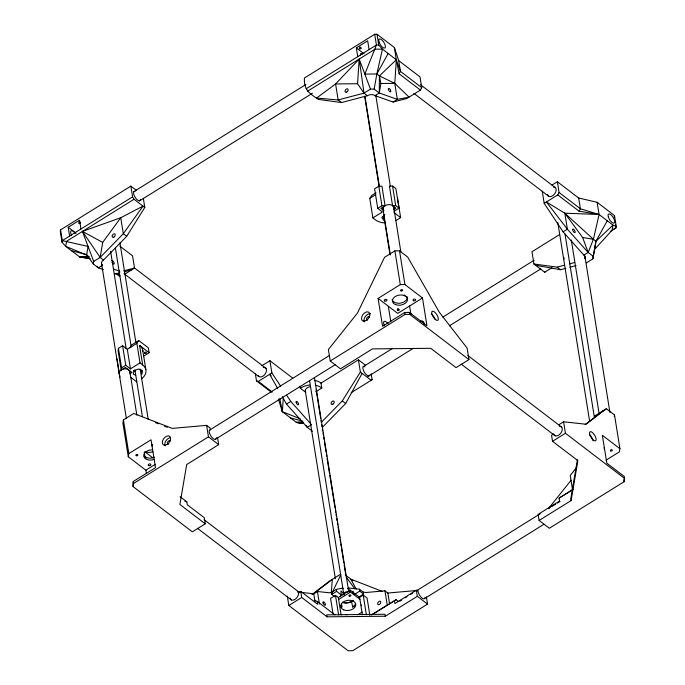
<?xml version="1.0" encoding="UTF-8"?>
<svg xmlns="http://www.w3.org/2000/svg" width="685" height="685" viewBox="0 0 685 685"><rect width="100%" height="100%" fill="white"/><g stroke="black" fill="none" stroke-linecap="round" stroke-linejoin="round"><path stroke-width="1.03" d="M374.995 95.652L379.267 92.989L379.404 75.924L396.332 59.732L394.38 47.513L377.007 34.25L374.695 34.276L304.405 78.039C303.9 90.018 309.2 93.271 318.337 99.402L341.55 102.544L367.408 95.72A5.437 3.613 -9.1 0 1 374.995 95.652L393.062 102.031L406.847 98.512L420.419 90.06L421.729 87.637L420.008 76.883L398.713 60.622L394.38 47.513M283.256 398.362L282.374 411.719L296.271 422.328L299.516 423.518L301.828 423.493L303.455 422.482M393.062 102.031L397.334 99.368L394.774 83.364L396.332 59.732L382.435 49.123L378.728 45.005L377.007 34.25M367.408 95.72L364.018 93.134L357.544 83.724L359.197 59.064L335.59 83.955L316.581 98.058L338.15 99.959L364.018 93.134L370.465 89.118L374.164 89.084L379.267 92.989L397.334 99.368L409.056 97.142L394.774 83.364L379.404 75.924L376.853 73.971L364.831 74.091L376.416 45.03L374.695 34.276M331.283 592.713L332.319 579.364L312.865 594.229M136.443 190.37L130.852 186.106L60.563 229.869L60.297 231.453L62.018 242.207L65.726 246.326L79.623 256.935L90.163 258.69M62.018 242.207L62.284 240.623L60.563 229.869M103.409 269.65L98.392 267.878L93.271 263.982L86.67 254.657L88.065 246.42L62.284 240.623L132.582 196.852L130.852 186.106M93.271 263.982L93.699 261.447L82.431 231.393L120.748 217.727L143.028 206.125L144.783 207.469L126.708 236.316L103.546 260.017A5.437 3.613 -9.1 0 0 101.56 263.579M143.91 355.969L149.124 352.724L148.345 347.834L138.764 340.531L136.863 343.365L139.997 362.913L130.45 368.864L127.316 349.307L122.615 345.719L118.436 348.322L118.068 350.48L121.202 370.028A5.437 3.613 -9.1 0 0 119.558 374.438M129.876 372.503A5.437 3.613 -9.1 0 0 129.465 370.671L127.735 369.352A5.437 3.613 -9.1 0 0 122.367 369.403L121.159 369.994L121.57 367.871L118.436 348.322M215.801 438.862A5.437 2.166 58.1 0 1 210.663 435.669A5.437 2.166 58.1 0 1 210.346 429.897L210.038 427.979L206.605 425.359L172.192 428.39L133.763 413.466L123.437 419.896L122.906 423.065L128.3 456.784L145.879 470.21L146.376 473.301M128.3 456.784L128.84 453.616L123.437 419.896M128.84 453.616L151.034 439.804L155.495 467.667L133.301 481.478L133.078 486.598L192.348 531.851L205.252 523.819L204.276 517.723L187.313 504.768L186.842 501.822L180.112 496.685M133.078 486.598L133.301 481.478M586.386 262.903L592.842 258.879L595.959 241.24L607.261 220.758M592.842 258.879L595.959 241.24L612.981 225.125L616.226 226.315L615.952 227.9L610.258 231.444M614.231 217.145L614.496 215.561L597.132 202.298L578.654 197.991L557.359 181.739L552.016 185.061M594.563 249.468L612.125 230.194L612.981 225.125L599.084 214.516L580.375 208.745L559.08 192.485L557.359 181.739M577.387 459.746L570.802 498.594L571.11 500.555L539.121 520.472L549.336 528.272L624.163 481.683L624.386 476.563L606.816 463.146L602.355 435.283L619.925 448.701L619.394 451.869L606.079 460.157M571.11 500.555L577.875 460.645L552.53 441.303L551.553 435.198L553.771 433.819M614.257 416.557L614.522 414.973L606.353 408.731L594.76 415.949L594.486 417.559M93.699 261.447L100.156 257.432L102.707 242.404L120.748 217.727L123.317 233.722L126.708 236.316M379.267 92.989L380.894 83.493L379.404 75.924M374.164 89.084L376.853 73.971L382.435 49.123L375.037 49.2L307.582 91.199M584.665 258.647A5.437 3.613 -9.1 0 0 583.877 255.111L588.15 252.448L593.398 239.288L599.084 214.516L597.132 202.298M332.054 592.859L340.865 574.706M420.419 90.06L399.124 73.809L400.442 71.377L398.713 60.622M583.877 255.111L563.104 231.847L544.19 203.368L557.761 194.917L559.08 192.485M557.761 194.917L579.056 211.177L580.375 208.745L578.654 197.991M322.524 427.2L345.685 403.491L362.125 373.393M376.853 73.971L388.164 53.49M321.368 422.311L342.294 400.905L360.37 372.049L358.418 359.83L321 383.129A14.924 9.924 -9.1 0 0 314.706 380.389M383.951 222.848A15.532 10.335 -9.1 0 1 375.585 219.945L372.897 217.898L369.763 198.35L371.664 195.508L376.005 192.81M129.893 347.706L131.828 344.846L138.764 340.531M576.154 468.018L570.22 475.467L572.566 490.1M548.685 508.364L571.144 480.168M103.546 260.017L100.156 257.432L123.317 233.722L143.028 206.125L134.046 199.258L132.582 196.852M384.79 214.525L381.836 217.522L383.865 220.433L383.24 216.528M404.612 295.004L404.218 295.312L407.541 297.855M343.356 594.811A3.314 2.209 -9.1 0 1 343.313 593.116L340.933 590.941L341.216 595.479A7.33 4.872 -9.1 0 0 340.291 596.678M311.975 594.546L329.742 580.966L340.428 574.313M585.161 424.563L603.768 410.341M606.353 408.731L586.052 424.246L563.592 421.78L559.26 424.477L559.568 426.395M301.828 423.493L303.669 422.26M69.613 236.06L68.209 227.257L79.563 220.193L80.967 228.987M357.733 56.658L356.328 47.864L367.682 40.792L369.087 49.585M133.84 191.646L305.861 84.529M306.118 88.793L376.416 45.03L378.728 45.005M134.046 199.258L66.591 241.257L65.726 246.326L87.954 255.625M139.483 200.928L312.411 93.254M114.446 273.555L116.45 274.257L119.875 272.125M124.439 274.36L134.517 268.083L132.565 255.865L119.858 246.163M393.926 211.322L399.012 208.154L395.699 205.62L392.556 205.654A5.437 3.613 -9.1 0 0 385.03 205.697L384.045 206.468A5.437 3.613 -9.1 0 0 383.42 210.141L383.891 210.62L380.886 208.334L385.064 205.731L381.939 186.183L378.788 186.209L374.609 188.812L377.743 208.368L382.444 211.956L372.897 217.898M127.316 349.307L136.863 343.365M369.763 198.35L375.859 194.549M121.57 367.871L125.749 365.268L122.615 345.719M377.743 208.368L381.922 205.765L385.064 205.731M121.202 370.028L125.381 367.425L132.008 372.477L129.73 373.899M393.592 209.601L395.87 208.18L392.556 205.654L389.423 186.106L392.573 186.072L395.879 188.598L399.012 208.154M397.505 198.068L400.639 217.616L397.326 219.688A15.532 10.335 -9.1 0 1 395.665 220.613M394.894 250.873L384.568 257.303L357.459 313.036L328.398 349.521L330.238 361.004L340.454 368.813L372.452 348.888L430.719 348.305L456.064 367.648L468.96 359.616L467.127 348.134L439.308 312.214L407.686 257.072L399.518 250.83L394.894 250.873L400.288 284.6L378.103 298.412L382.564 326.274L404.758 312.463L409.382 312.411L426.952 325.829L422.491 297.975L404.921 284.549L400.288 284.6M261.901 365.704L269.907 360.721L292.769 378.171M255.411 374.044L256.507 380.886L258.288 381.391L271.868 372.94L269.907 360.721M209.987 429.855L329.502 355.438M145.879 470.21L155.341 464.319M422.491 297.975L397.72 313.396L378.103 298.412M133.618 483.439L208.445 436.842L206.605 425.359M330.238 361.004L405.066 314.415L409.69 314.364L468.96 359.616M215.638 439.145L335.153 364.728M216.52 437.655L217.693 438.546L218.669 444.642L186.671 464.567L179.907 504.468L205.252 523.819M282.288 396.641L286.501 404.082L290.774 401.419L310.853 423.904M563.104 231.847L567.385 229.184L564.825 213.189L546.407 201.989L567.385 229.184L588.15 252.448L593.27 256.353M559.585 234.57L531.971 251.763L533.923 263.99L544.669 272.202L545.662 271.671M315.759 391.769L321.779 388.018L321 383.129M363.153 366.715L392.128 348.674M442.827 317.104L534.274 260.172M367.896 376.562L413.166 348.382M449.386 325.829L540.825 268.888M351.208 392.659L372.118 379.721L371.176 373.864M544.669 272.202L551.999 267.724M311.547 424.683L307.265 427.346L286.501 404.082M314.269 600.539L317.241 601.379L317.712 604.324L300.749 591.369L298.523 592.748A5.437 3.434 -52.6 0 1 294.935 599.392A5.437 3.434 -52.6 0 1 290.063 598.022M426.378 596.798L427.543 604.11L352.715 650.707L348.091 650.75L288.822 605.497L301.725 597.466L300.749 591.369M552.53 441.303L565.433 433.262L563.592 421.78M301.528 592.439L313.773 593.784L317.438 591.497L329.673 592.842L331.412 592.482L336.318 589.425L342.723 588.072L342.226 588.672L343.682 588.415M334.854 596.798L331.72 594.409L336.626 591.352L336.318 589.425M341.121 614.959L338.33 597.525L335.47 595.342L330.564 598.399L333.004 613.606M338.33 597.525L350.198 590.136L359.599 597.311L362.391 614.745M338.638 599.486L350.506 592.088L350.198 590.136M354.342 594.486L359.745 591.121L359.437 589.194L348.768 588.013L349.384 591.866M353.451 600.42L351.756 601.473A7.621 5.069 -9.1 0 1 342.543 602.389M358.538 597.251L363.624 594.083L363.315 592.157L359.437 589.194M359.599 597.311L363.213 595.068L367.091 598.031L369.857 615.267M351.568 601.336L352.647 607.03L355.352 605.343M357.707 614.805L362.142 612.047M371.304 615.019L396.11 599.717L398.482 601.524M539.121 520.472L538.145 514.375L559.559 501.043L559.088 498.098L573.336 489.227M372.066 614.693L396.11 599.717M573.208 489.45L559.088 498.098M424.863 597.62A5.437 2.166 58.1 0 1 421.66 597.748A5.437 2.166 58.1 0 1 418.107 591.549L416.352 590.213L394.937 603.545L394.457 600.599M399.86 601.165L401.667 600.034M405.289 597.774L407.104 596.652M410.726 594.392L412.533 593.27M416.155 591.009L540.191 513.784M548.342 508.707L550.149 507.576M551.964 506.455L555.586 504.194M557.393 503.073L560.107 501.377M301.725 597.466L327.062 616.817L385.33 616.235L417.328 596.31L416.352 590.213M424.52 598.613L544.027 524.196M612.125 230.194L615.952 227.9L615.481 224.963M372.118 379.721L371.124 380.252L360.37 372.049M154.476 457.169L153.919 457.443A7.621 5.069 -9.1 0 1 144.98 456.715L144.244 452.091M331.797 592.876L332.371 592.602M116.45 274.257L119.421 273.358M124.379 271.859L132.308 269.462M533.923 263.99L557.128 267.133L564.371 265.223M569.543 263.853L574.715 262.492M535.679 265.326L560.518 269.719L565.699 268.357M569.834 267.261L576.042 265.626M123.685 270.84L134.517 268.083M418.098 590.367L387.856 593.039L384.953 590.821L366.21 592.482L363.315 592.157M302.607 422.063L296.271 422.328L302.616 422.268M89.761 258.51L79.623 256.935L89.23 256.601M357.544 83.724L335.59 83.955L338.15 99.959L341.55 102.544M380.894 83.493L394.774 83.364M588.15 252.448L582.618 237.498L564.825 213.189L599.084 214.516L579.056 211.177M79.623 256.935L88.973 257.295M347.372 588.663L348.545 588.612L348.768 588.013M297.444 591.986L299.482 592.208M582.618 237.498L593.398 239.288L595.959 241.24M71.454 250.693L86.67 254.657M290.551 417.961L302.727 421.129M184.856 501.266L186.842 501.822M113.701 269.111L119.729 271.243M155.512 422.679L158.466 423.827M164.383 426.13L167.337 427.277M382.35 591.42L350.814 579.176L356.149 589.083M300.244 418.792L282.374 411.719L278.41 399.09M133.472 370.568L135.065 371.244M135.698 375.157L133.292 374.147L133.917 370.731L138.541 369.009L142.54 370.696L141.915 374.113L141.29 370.2M102.707 242.404L82.431 231.393L100.156 257.432M420.522 84.743L555.227 187.579M421.729 87.637L400.442 71.377L396.332 59.732L399.124 73.809M356.328 47.864L364.129 53.815M413.834 93.314L548.539 196.15M557.128 267.133L560.518 269.719M393.918 212.487L400.639 217.616M467.787 355.472L561.828 427.26M565.433 433.262L624.703 478.515M461.099 364.043L555.141 435.84M358.418 359.83L365.602 365.319M342.294 400.905L345.685 403.491M300.013 386.272L300.33 388.232L305.69 392.325M134.08 267.655L266.242 368.547M68.209 227.257L76.069 233.26M124.002 273.64L258.707 376.476M116.852 273.409L120.123 275.909M258.288 381.391L272.21 392.017M115.885 273.529L119.164 276.029M256.507 380.886L271.251 392.137M141.598 378.805A15.532 10.335 -9.1 0 0 142.677 364.968L139.552 345.411L149.124 352.724M139.997 362.913L142.677 364.968M125.749 365.268L130.45 368.864M130.895 377.426L136.777 381.913M208.445 436.842L218.669 444.642M417.328 596.31L427.543 604.11M345.266 574.938L352.861 580.734M359.745 591.121L363.624 594.083M350.506 592.088L359.908 599.272M144.877 451.766L152.712 457.743M144.98 456.715L146.616 457.965M317.241 601.379L334.905 614.856M204.079 519.675L299.807 592.756M197.391 528.246L291.433 600.034M312.369 431.25L307.265 427.346L306.255 425.505M336.626 591.352L341.609 595.162M564.825 213.189L593.398 239.288M271.157 375.765L269.65 374.318L277.545 388.267M392.608 205.62L393.336 206.373A5.437 3.613 -9.1 0 1 393.395 209.156M353.058 591.129L353.272 593.989M97.082 266.268L98.392 267.878L102.664 265.215A5.437 3.613 -9.1 0 1 101.945 264.461M346.139 577.053L354.753 588.68M271.868 372.94L280.73 386.289M286.638 395.185L290.774 401.419M370.465 89.118L359.197 59.064L364.018 93.134M279.788 398.653L282.374 411.719L281.723 407.643M614.496 215.561L616.226 226.315M614.522 414.973L619.925 448.701M623.855 479.731L624.163 481.683M584.87 256.019L609.915 412.43M571.307 240.058L599.067 413.38M565.022 234.124L594.357 417.242M557.796 222.479L589.648 421.378M542.237 191.149L544.19 203.368M392.573 186.072L395.699 205.62M409.596 306.007L410.914 314.261M375.817 95.498L390.373 186.38M393.421 205.406L400.871 251.909M399.518 250.83L404.921 284.549M409.382 312.411L409.69 314.364M404.758 312.463L405.066 314.415M364.968 96.448L379.353 186.277M382.744 207.409L390.356 254.966M364.643 96.268L379.139 186.774M383.694 215.184L389.928 254.126M378.788 186.209L381.922 205.765M388.318 306.221L390.801 321.693M387.856 593.039L389.525 603.494M384.953 590.821L387.299 605.454M385.33 616.235L385.013 614.274L326.754 614.856L327.062 616.817M363.213 595.068L366.355 614.693M314.424 377.435L348.648 591.069M316.093 389.671L320.666 418.201M321 420.316L321.342 422.431M321.676 424.546L322.018 426.661M322.352 428.776L322.695 430.891M323.037 432.997L323.371 435.112M323.714 437.227L324.048 439.342M324.39 441.457L326.077 452.023M326.42 454.138L326.754 456.253M327.096 458.368L329.468 473.155M329.802 475.27L335.051 508.03M335.393 510.145L335.727 512.26M336.07 514.375L336.403 516.49M336.746 518.605L337.08 520.72M337.422 522.826L337.756 524.941M338.099 527.056L339.794 537.622M340.128 539.737L340.471 541.852M340.805 543.967L341.147 546.082M341.481 548.197L343.853 562.984M344.195 565.099L345.882 575.674M309.551 380.517L343.776 594.152M341.413 603.434L342.012 607.133A7.621 5.069 -9.1 0 1 340.993 606.079M305.245 390.621L335.376 578.731M335.47 595.342L338.613 614.967M331.412 592.482L331.72 594.409M317.438 591.497L319.45 604.042M313.773 593.784L314.946 601.096M287.315 596.104L288.822 605.497M143.319 198.299L144.783 207.469M142.72 350.103L145.854 369.652M119.926 242.798L135.947 342.783M140.16 369.087L148.251 419.605M115.397 247.987L131.237 346.918M134.945 370.071L142.36 416.369M110.602 251.344L126.168 348.571M129.73 370.756L136.837 415.144M116.998 358.786L119.969 377.315M101.44 262.86L126.323 418.21M135.33 370.465A3.314 2.209 -9.1 0 1 134.714 370.114M139.552 345.411A15.532 10.335 -9.1 0 1 142.882 351.448M553.446 187.073A5.437 3.434 -52.6 0 1 554.559 194.018A5.437 3.434 -52.6 0 1 547.649 194.497M300.33 388.232A14.924 9.924 -9.1 0 1 309.577 385.056M315.485 385.278A14.924 9.924 -9.1 0 1 321.779 388.018M369.6 375.08A5.437 2.166 58.1 0 1 364.077 371.75A5.437 2.166 58.1 0 1 364.977 366.758M263.245 367.511A5.437 3.434 -52.6 0 1 265.395 373.65A5.437 3.434 -52.6 0 1 258.194 375.594M305.733 392.162A5.437 3.613 -9.1 0 1 309.903 386.742M564.123 259.041A1.986 1.259 -52.6 0 1 564.097 257.834M360.567 55.202A2.714 1.087 58.1 0 1 362.228 54.312M360.113 46.922A0.993 0.659 -9.1 0 1 359.856 46.948M111.938 260.66A1.986 0.796 58.1 0 1 113.761 262.132A1.986 0.796 58.1 0 1 113.864 264.093A1.986 0.796 58.1 0 1 112.023 262.278M140.356 199.403A5.437 2.166 58.1 0 1 135.313 197.588A5.437 2.166 58.1 0 1 135.065 191.432M71.463 235.109A5.3 2.115 58.1 0 1 71.223 230.785A5.3 2.115 58.1 0 1 75.076 233.174M79.528 221.632A0.993 0.659 -9.1 0 1 79.015 221.64M80.487 223.267A0.993 0.659 -9.1 0 1 79.04 223.498A0.993 0.659 -9.1 0 1 79.015 222.514A0.993 0.659 -9.1 0 1 80.47 222.462M560.544 426.49A5.437 3.434 -52.6 0 1 560.672 433.34A5.437 3.434 -52.6 0 1 554.079 434.769M589.965 435.061A5.3 2.115 58.1 0 1 592.996 440.686M603.947 447.87A7.621 5.069 -9.1 0 1 604.495 449.103M420.316 321.154A5.437 3.434 -52.6 0 1 424.092 324.202M384.431 325.82A5.437 2.166 58.1 0 1 384.182 321.393A5.437 2.166 58.1 0 1 388.13 323.842M407.155 296.733A7.621 5.069 -9.1 0 1 405.743 300.647L404.364 301.725A7.621 5.069 -9.1 0 1 393.729 301.837L392.71 300.775A7.621 5.069 -9.1 0 1 392.171 299.542M398.139 308.601A0.993 0.659 -9.1 0 1 397.634 308.61M367.554 320.126A1.986 1.259 -52.6 0 1 366.997 317.797A1.986 1.259 -52.6 0 1 369.566 317.061M431.31 313.824A5.3 2.115 58.1 0 1 434.941 319.133M364.3 321.864A5.3 3.348 -52.6 0 1 365.525 316.273A5.3 3.348 -52.6 0 1 370.602 313.79M355.464 603.365A7.621 5.069 -9.1 0 1 352.647 607.03M352.895 600.3A7.33 4.872 -9.1 0 1 342.714 602.209M345.976 614.745A0.993 0.659 -9.1 0 1 347.363 614.728M361.38 605.711A1.327 0.882 -9.1 0 1 361.372 605.026M344.315 594.948A2.654 1.764 -9.1 0 1 344.486 592.593A2.654 1.764 -9.1 0 1 347.946 592.097M152.412 446.029A1.327 0.882 -9.1 0 1 151.582 445.284A1.327 0.882 -9.1 0 1 152.37 444.385M152.918 451.723A7.33 4.872 -9.1 0 1 145.691 451.792M168.75 444.077A1.986 1.259 -52.6 0 1 167.551 442.279A1.986 1.259 -52.6 0 1 170.145 440.84M165.102 445.901A5.3 3.348 -52.6 0 1 165.916 440.875A5.3 3.348 -52.6 0 1 170.445 437.732M154.236 459.395A7.621 5.069 -9.1 0 1 143.739 456.381A7.621 5.069 -9.1 0 1 152.104 449.822M572.9 229.175L572.754 229.329A1.986 0.796 58.1 0 0 573.371 231.461A1.986 0.796 58.1 0 0 574.963 232.566L575.109 232.412A1.986 0.796 58.1 0 0 574.492 230.28A1.986 0.796 58.1 0 0 572.9 229.175M390.518 90.206L390.279 89.752A1.986 0.796 58.1 0 0 388.643 88.391A1.986 0.796 58.1 0 0 388.635 90.052L388.875 90.506A1.986 0.796 58.1 0 0 390.51 91.858A1.986 0.796 58.1 0 0 390.518 90.206M144.835 353.349A0.993 0.659 -9.1 0 0 146.41 352.749A0.993 0.659 -9.1 0 0 145.032 352.184A0.993 0.659 -9.1 0 0 144.835 353.349M332.893 404.21A1.986 1.259 -52.6 0 0 333.878 401.179A1.986 1.259 -52.6 0 0 331.197 402.849A1.986 1.259 -52.6 0 0 332.893 404.21M296.203 402.575A1.986 0.796 58.1 0 0 298.36 404.801A1.986 0.796 58.1 0 0 297.418 401.924A1.986 0.796 58.1 0 0 296.203 402.575M608.391 217.154A5.3 2.115 58.1 0 0 614.145 223.079A5.3 2.115 58.1 0 0 611.636 215.424A5.3 2.115 58.1 0 0 608.391 217.154M346.815 92.021A1.986 1.259 -52.6 0 0 347.8 88.99A1.986 1.259 -52.6 0 0 345.12 90.66A1.986 1.259 -52.6 0 0 346.815 92.021M379.079 42.085A5.3 2.115 58.1 0 0 384.824 48.01A5.3 2.115 58.1 0 0 382.316 40.346A5.3 2.115 58.1 0 0 379.079 42.085M359.693 48.815A0.993 0.659 -9.1 0 0 361.26 48.224A0.993 0.659 -9.1 0 0 359.89 47.659A0.993 0.659 -9.1 0 0 359.693 48.815M113.915 237.036A1.986 1.259 -52.6 0 0 114.9 234.005A1.986 1.259 -52.6 0 0 112.22 235.674A1.986 1.259 -52.6 0 0 113.915 237.036M589.828 434.864A5.3 2.115 58.1 0 0 595.573 440.797A5.3 2.115 58.1 0 0 593.064 433.134A5.3 2.115 58.1 0 0 589.828 434.864M610.746 450.953A0.993 0.659 -9.1 0 0 612.313 450.353A0.993 0.659 -9.1 0 0 610.943 449.788A0.993 0.659 -9.1 0 0 610.746 450.953M384.859 301.023A1.327 0.882 -9.1 0 0 386.948 300.227A1.327 0.882 -9.1 0 0 385.116 299.465A1.327 0.882 -9.1 0 0 384.859 301.023M395.459 304.594A7.621 5.069 -9.1 0 0 407.498 300.021A7.621 5.069 -9.1 0 0 396.975 295.672A7.621 5.069 -9.1 0 0 395.459 304.594M366.304 320.409A5.3 3.348 -52.6 0 0 368.941 312.317A5.3 3.348 -52.6 0 0 361.783 316.77A5.3 3.348 -52.6 0 0 366.304 320.409M432.038 314.406A5.3 2.115 58.1 0 0 437.792 320.34A5.3 2.115 58.1 0 0 435.275 312.677A5.3 2.115 58.1 0 0 432.038 314.406M401.05 290.86A0.993 0.659 -9.1 0 0 402.617 290.269A0.993 0.659 -9.1 0 0 401.247 289.695A0.993 0.659 -9.1 0 0 401.05 290.86M397.72 310.502A0.993 0.659 -9.1 0 0 399.295 309.903A0.993 0.659 -9.1 0 0 397.916 309.337A0.993 0.659 -9.1 0 0 397.72 310.502M413.526 300.732A1.327 0.882 -9.1 0 0 415.615 299.936A1.327 0.882 -9.1 0 0 413.791 299.182A1.327 0.882 -9.1 0 0 413.526 300.732M323.089 602.997A1.986 0.796 58.1 0 0 325.238 605.215A1.986 0.796 58.1 0 0 324.296 602.346A1.986 0.796 58.1 0 0 323.089 602.997M379.473 604.435A1.986 1.259 -52.6 0 0 380.458 601.396A1.986 1.259 -52.6 0 0 377.777 603.065A1.986 1.259 -52.6 0 0 379.473 604.435M343.742 609.89A7.621 5.069 -9.1 0 0 355.78 605.317A7.621 5.069 -9.1 0 0 345.249 600.968A7.621 5.069 -9.1 0 0 343.742 609.89M349.333 596.164A0.993 0.659 -9.1 0 0 350.9 595.565A0.993 0.659 -9.1 0 0 349.53 595A0.993 0.659 -9.1 0 0 349.333 596.164M167.097 444.445A5.3 3.348 -52.6 0 0 169.734 436.354A5.3 3.348 -52.6 0 0 162.585 440.806A5.3 3.348 -52.6 0 0 167.097 444.445M136.306 455.705A0.993 0.659 -9.1 0 0 137.873 455.114A0.993 0.659 -9.1 0 0 136.503 454.54A0.993 0.659 -9.1 0 0 136.306 455.705M148.782 465.577A1.327 0.882 -9.1 0 0 150.88 464.781A1.327 0.882 -9.1 0 0 149.047 464.028A1.327 0.882 -9.1 0 0 148.782 465.577"/></g></svg>
